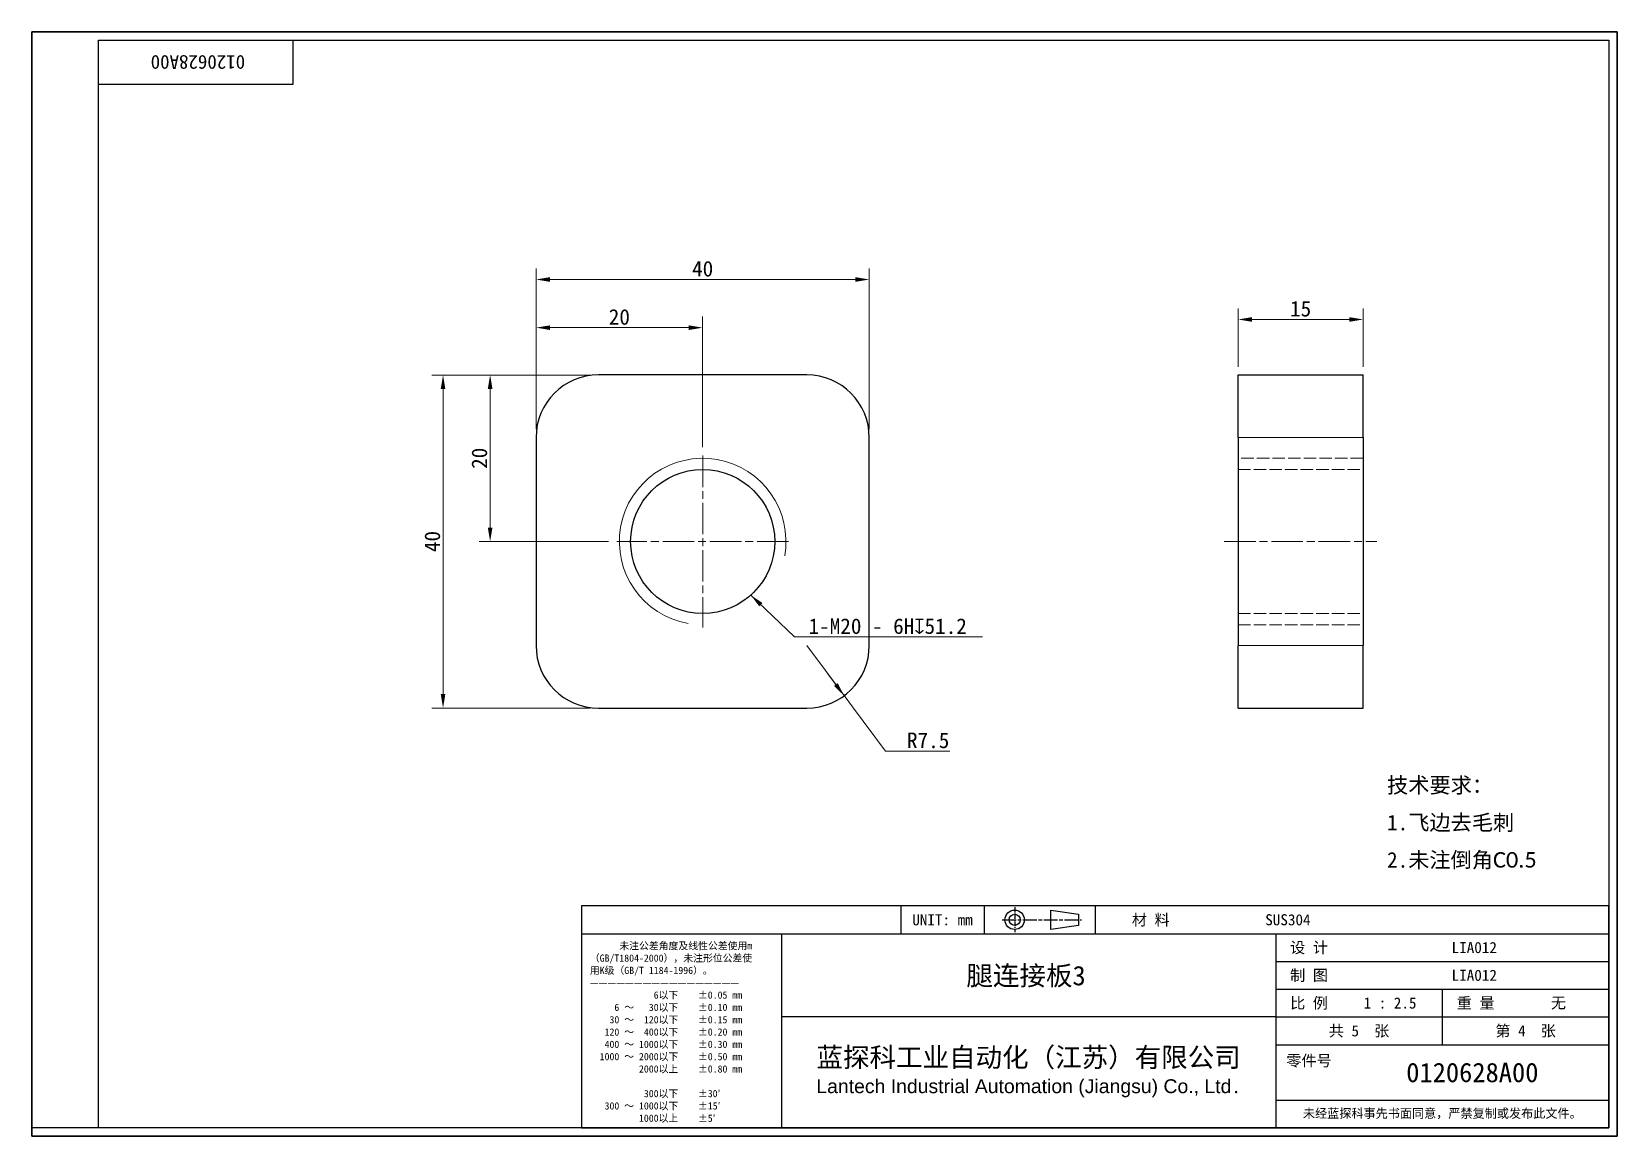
# Model space of a CAD drawing. Header units: millimetres. Extents: x 4 to 194, y 4 to 136.
import ezdxf
from ezdxf.enums import TextEntityAlignment as Align

# ---------------------------------------------------------------- set-up
doc = ezdxf.new("R2010")
doc.units = ezdxf.units.MM
doc.header["$LTSCALE"] = 0.666667
doc.linetypes.add('CHAIN', pattern=[0.3543, 0.2362, -0.0295, 0.0591, -0.0295])
doc.linetypes.add('DASHED', pattern=[0.2067, 0.1654, -0.0413])
for name, color, linetype, lineweight in [('1', 7, 'Continuous', 18), ('可见 (ISO)', 7, 'Continuous', 25), ('可见窄的 (ISO)', 7, 'Continuous', 18), ('图框 (ISO)', 7, 'Continuous', 35), ('标题 (ISO)', 7, 'Continuous', 25)]:
    doc.layers.add(name, color=color, linetype=linetype, lineweight=lineweight)
for name, color, linetype, lineweight, true_color in [('中心标记 (ISO)', 1, 'CHAIN', 18, 0xff0000), ('中心线 (ISO)', 1, 'CHAIN', 18, 0xff0000), ('尺寸 (ISO)', 7, 'Continuous', 18, 0x008000), ('符号 (ISO)', 7, 'Continuous', 18, 0x008000), ('隐藏 (ISO)', 5, 'DASHED', 18, 0x0000ff)]:
    doc.layers.add(name, color=color, linetype=linetype, lineweight=lineweight, true_color=true_color)
doc.styles.add('文本样式164', font='SimSun.ttf')
doc.styles.add('文本样式165', font='SimSun.ttf')
doc.styles.add('文本样式74', font='SimSun.ttf')
doc.styles.add('最新国标', font='simfang.ttf')
doc.styles.add('注释文本 (ISO)', font='simfang.ttf')
doc.dimstyles.new('默认 (GB)', dxfattribs={"dimscale": 0.666667, "dimtxt": 2.8, "dimasz": 2.5, "dimexe": 2, "dimexo": 1.5, "dimgap": 0.5, "dimtad": 1, "dimtoh": 1, "dimdsep": 46, "dimtxsty": '最新国标', "dimcen": 0.09, "dimdle": 10, "dimclrd": 256, "dimclre": 256, "dimclrt": 256, "dimaunit": 1, "dimadec": 3, "dimazin": 2, "dimtfac": 0.535714, "dimtdec": 3, "dimtmove": 0, "dimatfit": 3, "dimfxl": 0, "dimtolj": 1, "dimlwd": -1, "dimlwe": -1, "dimarcsym": 0})
doc.dimstyles.new('默认 (GB)$7', dxfattribs={"dimscale": 0.666667, "dimtxt": 2.8, "dimasz": 2.5, "dimexe": 2, "dimexo": 1.5, "dimgap": 0.5, "dimtad": 1, "dimtoh": 1, "dimdsep": 46, "dimtxsty": '最新国标', "dimcen": 0.09, "dimdle": 10, "dimclrd": 256, "dimclre": 256, "dimclrt": 256, "dimaunit": 1, "dimadec": 3, "dimazin": 2, "dimtfac": 0.535714, "dimtdec": 3, "dimtmove": 0, "dimatfit": 3, "dimfxl": 0, "dimtolj": 1, "dimlwd": -1, "dimlwe": -1, "dimarcsym": 0})

# ---------------------------------------------------------------- blocks, each defined once
blk = doc.blocks.new('图框 最新国标')
at = {"layer": '图框 (ISO)'}
for p, q in [((6, 7), (6, 204.5)), ((6, 204.5), (291.5, 204.5)), ((291.5, 204.5), (291.5, 5.5)), ((6, 7), (6, 5.5)), ((6, 7), (6, 5.5)), ((291.5, 5.5), (6, 5.5))]:
    blk.add_line(p, q, dxfattribs=at)
at = {"layer": '图框 (ISO)', "color": 7, "linetype": 'Continuous', "lineweight": 25}
for p, q in [((18, 203), (290, 203)), ((18, 7), (18, 203)), ((18, 203), (290, 203)), ((53, 203), (53, 195)), ((290, 203), (290, 7)), ((290, 203), (290, 7)), ((53, 195), (18, 195)), ((290, 7), (6, 7)), ((290, 7), (18, 7))]:
    blk.add_line(p, q, dxfattribs=at)
at = {"layer": '图框 (ISO)', "style": '文本样式74'}
blk.add_attdef('零件代号_001', (44.43, 200.25), '', height=2.5, rotation=180, dxfattribs=at)
blk = doc.blocks.new('标题栏 最新国标')
at = {"layer": '标题 (ISO)'}
for p, q in [((381.98, -183.84), (196.98, -183.84)), ((196.98, -183.84), (196.98, -223.84)), ((254.48, -183.84), (254.48, -188.84)), ((269.48, -183.84), (269.48, -188.84)), ((281.48, -188.09), (281.48, -184.59)), ((281.48, -184.59), (286.48, -185.34)), ((286.48, -185.34), (286.48, -187.34)), ((289.48, -183.84), (289.48, -188.84)), ((381.98, -223.84), (381.98, -183.84)), ((383.48, -183.84), (383.48, -225.34)), ((286.48, -187.34), (281.48, -188.09)), ((196.98, -188.84), (381.98, -188.84)), ((232.98, -188.84), (232.98, -223.84)), ((321.98, -188.84), (321.98, -223.84)), ((321.98, -193.84), (381.98, -193.84)), ((321.98, -198.84), (381.98, -198.84)), ((351.98, -198.84), (351.98, -208.84)), ((321.98, -203.84), (232.98, -203.84)), ((321.98, -203.84), (381.98, -203.84)), ((321.98, -208.84), (381.98, -208.84)), ((321.98, -218.84), (381.98, -218.84)), ((196.98, -223.84), (381.98, -223.84)), ((383.48, -225.34), (196.98, -225.34))]:
    blk.add_line(p, q, dxfattribs=at)
at = {"layer": '标题 (ISO)', "linetype": 'CHAIN', "ltscale": 5.000333}
blk.add_line((274.98, -184.09), (274.98, -188.59), dxfattribs=at)
at = {"layer": '标题 (ISO)', "linetype": 'CHAIN', "ltscale": 15.834605}
blk.add_line((272.73, -186.34), (286.98, -186.34), dxfattribs=at)
at = {"layer": '标题 (ISO)'}
for radius in [1.75, 1]:
    blk.add_circle((274.98, -186.34), radius, dxfattribs=at)
at = {"layer": '1', "style": '文本样式164'}
for s, p in [('UNIT: mm', (261.98, -186.34)), ('材 料', (299.48, -186.34)), ('设 计', (327.98, -191.34)), ('制 图', (327.98, -196.34)), ('比 例', (327.98, -201.34)), ('重 量', (357.98, -201.34)), ('共 5  张', (336.98, -206.34)), ('第 4  张', (366.98, -206.34))]:
    blk.add_text(s, height=2, dxfattribs=at).set_placement(p, align=Align.MIDDLE_CENTER)
at = {"layer": '标题 (ISO)', "style": '注释文本 (ISO)'}
for s, insert, char_height, attachment_point, line_spacing_factor in [('\\fSimSun|b0|i0;{\\H1.3000;      未注公差角度及线性公差使用m\\P}\\fSimSun|b0|i0;{\\H1.3000;（GB/T1804-2000），未注形位公差使\\P}\\fSimSun|b0|i0;{\\H1.3000;用K级（GB/T 1184-1996）。\\P}\\fSimSun|b0|i0;{\\H1.3000;—————————————————\\P}\\fSimSun|b0|i0;{\\H1.3000;             6以下    ±0.05 mm\\P}\\fSimSun|b0|i0;{\\H1.3000;     6 ～   30以下    ±0.10 mm\\P}\\fSimSun|b0|i0;{\\H1.3000;    30 ～  120以下    ±0.15 mm\\P}\\fSimSun|b0|i0;{\\H1.3000;   120 ～  400以下    ±0.20 mm\\P}\\fSimSun|b0|i0;{\\H1.3000;   400 ～ 1000以下    ±0.30 mm\\P}\\fSimSun|b0|i0;{\\H1.3000;  1000 ～ 2000以下    ±0.50 mm\\P}\\fSimSun|b0|i0;{\\H1.3000;          2000以上    ±0.80 mm\\P}\\fSimSun|b0|i0;{\\H1.3000;\\P}\\fSimSun|b0|i0;{\\H1.3000;           300以下    ±30′\\P}\\fSimSun|b0|i0;{\\H1.3000;   300 ～ 1000以下    ±15′\\P}\\fSimSun|b0|i0;{\\H1.3000;          1000以上    ±5′}', (198.48, -206.63), 1.3, 4, 1.023913), ('{\\fMicrosoft YaHei|b0|i0|c134|p34;\\H1.75x;蓝探科工业自动化（江苏）有限公司\\P\\fArial|b0|i0|c0|p34;\\H0.71429x;Lantech Industrial Automation (Jiangsu) Co., Ltd\\fFangSong|b0|i0|c134|p49;.\\H1.15195x; }', (277.48, -213.84), 2, 5, 0.978695)]:
    blk.add_mtext(s, dxfattribs=dict(at, insert=insert, char_height=char_height, attachment_point=attachment_point, line_spacing_factor=line_spacing_factor))
at = {"layer": '标题 (ISO)', "attachment_point": 5, "style": '注释文本 (ISO)'}
for s, insert, char_height in [('\\fFangSong|b0|i0;零件号', (327.98, -211.84), 2), ('\\fSimSun|b0|i0;{\\H1.6000;未经蓝探科事先书面同意，严禁复制或发布此文件。}', (351.98, -221.34), 1.6)]:
    blk.add_mtext(s, dxfattribs=dict(at, insert=insert, char_height=char_height))
at = {"layer": '标题 (ISO)'}
for tag, p, height, style in [('材料_001', (320.09, -187.33), 2, '注释文本 (ISO)'), ('设计人_001', (353.65, -192.33), 2, '注释文本 (ISO)'), ('库存编号_001', (266.29, -198.14), 3.5, '文本样式165'), ('设计人_001', (353.65, -197.33), 2, '注释文本 (ISO)'), ('视图比例_001', (337.8, -202.33), 2, '注释文本 (ISO)'), ('质量\\P3;_001', (371.53, -202.3), 2, '注释文本 (ISO)'), ('零件代号_001', (345.48, -215.59), 3.5, '文本样式165')]:
    blk.add_attdef(tag, p, '', height=height, dxfattribs=dict(at, style=style))
blk = doc.blocks.new('*D5')
at = {"layer": 'Defpoints', "color": 0, "transparency": 16777216}
for p in [(84.54, 100.79), (64.54, 87.6), (84.54, 85.42)]:
    blk.add_point(p, dxfattribs=at)
at = {"layer": '尺寸 (ISO)', "color": 116, "true_color": 0x00803f, "transparency": 16777216}
for p, q in [((64.54, 88.6), (64.54, 102.12)), ((84.54, 86.42), (84.54, 102.12)), ((66.21, 100.79), (82.88, 100.79))]:
    blk.add_line(p, q, dxfattribs=at)
for points in [[(66.21, 101.06), (66.21, 100.51), (64.54, 100.79)], [(82.88, 101.06), (82.88, 100.51), (84.54, 100.79)]]:
    blk.add_solid(points, dxfattribs=at)
at = {"layer": '尺寸 (ISO)', "transparency": 16777216, "insert": (74.54, 102.06), "char_height": 1.867, "attachment_point": 5, "style": '最新国标'}
blk.add_mtext('\\A1;20', dxfattribs=at)
blk = doc.blocks.new('*D6')
at = {"layer": 'Defpoints', "color": 0, "transparency": 16777216}
for p in [(72.04, 95.1), (59.03, 75.1), (74.23, 75.1)]:
    blk.add_point(p, dxfattribs=at)
at = {"layer": '尺寸 (ISO)', "color": 116, "true_color": 0x00803f, "transparency": 16777216}
for p, q in [((71.04, 95.1), (57.7, 95.1)), ((59.03, 93.44), (59.03, 76.77)), ((73.23, 75.1), (57.7, 75.1))]:
    blk.add_line(p, q, dxfattribs=at)
for points in [[(58.75, 93.44), (59.31, 93.44), (59.03, 95.1)], [(58.75, 76.77), (59.31, 76.77), (59.03, 75.1)]]:
    blk.add_solid(points, dxfattribs=at)
at = {"layer": '尺寸 (ISO)', "transparency": 16777216, "insert": (57.75, 85.1), "char_height": 1.867, "attachment_point": 5, "rotation": 90, "style": '最新国标'}
blk.add_mtext('\\A1;20', dxfattribs=at)
blk = doc.blocks.new('*D7')
at = {"layer": 'Defpoints', "color": 0, "transparency": 16777216}
for p in [(104.54, 106.57), (64.54, 87.6), (104.54, 87.6)]:
    blk.add_point(p, dxfattribs=at)
at = {"layer": '尺寸 (ISO)', "color": 116, "true_color": 0x00803f, "transparency": 16777216}
for p, q in [((64.54, 88.6), (64.54, 107.9)), ((104.54, 88.6), (104.54, 107.9)), ((66.21, 106.57), (102.88, 106.57))]:
    blk.add_line(p, q, dxfattribs=at)
for points in [[(66.21, 106.85), (66.21, 106.29), (64.54, 106.57)], [(102.88, 106.85), (102.88, 106.29), (104.54, 106.57)]]:
    blk.add_solid(points, dxfattribs=at)
at = {"layer": '尺寸 (ISO)', "transparency": 16777216, "insert": (84.54, 107.85), "char_height": 1.867, "attachment_point": 5, "style": '最新国标'}
blk.add_mtext('\\A1;40', dxfattribs=at)
blk = doc.blocks.new('*D8')
at = {"layer": 'Defpoints', "color": 0, "transparency": 16777216}
for p in [(72.04, 95.1), (53.38, 55.1), (72.04, 55.1)]:
    blk.add_point(p, dxfattribs=at)
at = {"layer": '尺寸 (ISO)', "color": 116, "true_color": 0x00803f, "transparency": 16777216}
for p, q in [((71.04, 95.1), (52.04, 95.1)), ((53.38, 93.44), (53.38, 56.77)), ((71.04, 55.1), (52.04, 55.1))]:
    blk.add_line(p, q, dxfattribs=at)
for points in [[(53.1, 93.44), (53.65, 93.44), (53.38, 95.1)], [(53.1, 56.77), (53.65, 56.77), (53.38, 55.1)]]:
    blk.add_solid(points, dxfattribs=at)
at = {"layer": '尺寸 (ISO)', "transparency": 16777216, "insert": (52.1, 75.1), "char_height": 1.867, "attachment_point": 5, "rotation": 90, "style": '最新国标'}
blk.add_mtext('\\A1;40', dxfattribs=at)
blk = doc.blocks.new('*D9')
at = {"layer": 'Defpoints', "color": 0, "transparency": 16777216}
for p in [(97.04, 62.6), (101.52, 56.59)]:
    blk.add_point(p, dxfattribs=at)
at = {"layer": '尺寸 (ISO)', "color": 116, "true_color": 0x00803f, "transparency": 16777216}
for p, q in [((97.04, 62.6), (101.52, 56.59)), ((100.53, 57.92), (99.53, 59.26)), ((101.52, 56.59), (102.52, 55.25)), ((106.48, 49.93), (102.52, 55.25)), ((114.21, 49.93), (106.48, 49.93))]:
    blk.add_line(p, q, dxfattribs=at)
blk.add_solid([(100.75, 58.09), (100.3, 57.76), (101.52, 56.59)], dxfattribs=at)
at = {"layer": '尺寸 (ISO)', "transparency": 16777216, "insert": (111.61, 51.21), "char_height": 1.867, "attachment_point": 5, "style": '最新国标'}
blk.add_mtext('\\A1;R7.5', dxfattribs=at)
blk = doc.blocks.new('*D10')
at = {"layer": 'Defpoints', "color": 0, "transparency": 16777216}
for p in [(163.82, 101.77), (148.82, 95.1), (163.82, 95.1)]:
    blk.add_point(p, dxfattribs=at)
at = {"layer": '尺寸 (ISO)', "color": 116, "true_color": 0x00803f, "transparency": 16777216}
for p, q in [((148.82, 96.1), (148.82, 103.1)), ((163.82, 96.1), (163.82, 103.1)), ((150.49, 101.77), (162.15, 101.77))]:
    blk.add_line(p, q, dxfattribs=at)
for points in [[(150.49, 102.05), (150.49, 101.49), (148.82, 101.77)], [(162.15, 102.05), (162.15, 101.49), (163.82, 101.77)]]:
    blk.add_solid(points, dxfattribs=at)
at = {"layer": '尺寸 (ISO)', "transparency": 16777216, "insert": (156.32, 103.05), "char_height": 1.867, "attachment_point": 5, "style": '最新国标'}
blk.add_mtext('\\A1;15', dxfattribs=at)

msp = doc.modelspace()

# ---------------------------------------------------------------- linework, layer by layer
at = {"layer": '中心标记 (ISO)', "ltscale": 23.990969}
for p, q in [((84.5426, 85.4163), (84.5426, 64.7889)), ((94.8563, 75.1026), (74.229, 75.1026))]:
    msp.add_line(p, q, dxfattribs=at)
at = {"layer": '中心线 (ISO)', "ltscale": 23.990969}
msp.add_line((147.1525, 75.1026), (165.4858, 75.1026), dxfattribs=at)
at = {"layer": '可见 (ISO)'}
for p, q in [((97.0426, 95.1026), (72.0426, 95.1026)), ((148.8191, 87.6026), (148.8191, 95.1026)), ((148.8191, 95.1026), (163.8191, 95.1026)), ((163.8191, 87.6026), (163.8191, 95.1026)), ((64.5426, 87.6026), (64.5426, 62.6026)), ((104.5426, 62.6026), (104.5426, 87.6026)), ((148.8191, 87.6026), (148.8191, 62.6026)), ((163.8191, 87.6026), (163.8191, 62.6026)), ((148.8191, 55.1026), (148.8191, 62.6026)), ((163.8191, 55.1026), (163.8191, 62.6026)), ((72.0426, 55.1026), (97.0426, 55.1026)), ((148.8191, 55.1026), (163.8191, 55.1026))]:
    msp.add_line(p, q, dxfattribs=at)
msp.add_circle((84.5426, 75.1026), 8.647, dxfattribs=at)
for centre, start, end in [((72.0426, 87.6026), 90, 180), ((97.0426, 87.6026), 0, 90), ((72.0426, 62.6026), 180, 270), ((97.0426, 62.6026), 270, 0)]:
    msp.add_arc(centre, 7.5, start, end, dxfattribs=at)
at = {"layer": '可见窄的 (ISO)'}
for p, q in [((148.8191, 87.6026), (163.8191, 87.6026)), ((148.8191, 62.6026), (163.8191, 62.6026))]:
    msp.add_line(p, q, dxfattribs=at)
msp.add_arc((84.5426, 75.1026), 10, 350, 260, dxfattribs=at)
at = {"layer": '隐藏 (ISO)', "ltscale": 13.606676}
for p, q in [((163.8191, 85.1026), (148.8191, 85.1026)), ((148.8191, 83.7496), (163.8191, 83.7496)), ((148.8191, 66.4556), (163.8191, 66.4556)), ((148.8191, 65.1026), (163.8191, 65.1026))]:
    msp.add_line(p, q, dxfattribs=at)

# ---------------------------------------------------------------- block references
at = {"xscale": 0.6666666666666666, "yscale": 0.6666666666666666, "zscale": 0.6666666666666666}
msp.add_blockref('图框 最新国标', (0, 0), dxfattribs=at).add_auto_attribs({'零件代号_001': '0120628A00'})
ref = msp.add_blockref('标题栏 最新国标', (-61.3217, 153.8962), dxfattribs=dict(xscale=0.6666666666666666, yscale=0.6666666666666666, zscale=0.6666666666666666))
ref.add_attrib('零件代号_001', '0120628A00', (168.9972, 10.1667), dxfattribs={"layer": '标题 (ISO)', "height": 2.33333, "style": '文本样式165'})
ref.add_attrib('库存编号_001', '腿连接板3', (116.2039, 21.8007), dxfattribs={"layer": '标题 (ISO)', "height": 2.33333, "style": '文本样式165'})
ref.add_attrib('质量\\P3;_001', '无', (186.3619, 19.0267), dxfattribs={"layer": '标题 (ISO)', "height": 1.3333, "style": '注释文本 (ISO)'})
ref.add_attrib('视图比例_001', '1 : 2.5', (163.8781, 19.0114), dxfattribs={"layer": '标题 (ISO)', "height": 1.33333, "style": '注释文本 (ISO)'})
ref.add_attrib('设计人_001', 'LIA012', (174.4457, 25.6743), dxfattribs={"layer": '标题 (ISO)', "height": 1.33333, "style": '注释文本 (ISO)'})
ref.add_attrib('设计人_001', 'LIA012', (174.4457, 22.341), dxfattribs={"layer": '标题 (ISO)', "height": 1.33333, "style": '注释文本 (ISO)'})
ref.add_attrib('材料_001', 'SUS304', (152.0743, 29.0076), dxfattribs={"layer": '标题 (ISO)', "height": 1.33333, "style": '注释文本 (ISO)'})

# ---------------------------------------------------------------- texts
at = {"layer": '符号 (ISO)', "char_height": 1.866667}
for s, insert, width, attachment_point, line_spacing_factor, style in [('1-M20 - 6H\\fAIGDT|b0|i0;{\\H1.8667;x}\\fFangSong|b0|i0;{\\H1.8667;51.2}', (97.2513, 63.974), 21.955754, 7, 0.49, '最新国标'), ('\\fFangSong|b0|i0;{\\H1.8667;技术要求：\\P}\\fFangSong|b0|i0;{\\H1.8667;1.飞边去毛刺\\P}\\fFangSong|b0|i0;{\\H1.8667;2.未注倒角}\\fCalibri|b0|i0;{\\H1.8667;C0.5\\P}', (166.6944, 41.2418), 19.264228, 4, 1.441304, '注释文本 (ISO)')]:
    msp.add_mtext(s, dxfattribs=dict(at, insert=insert, width=width, attachment_point=attachment_point, line_spacing_factor=line_spacing_factor, style=style))

# ---------------------------------------------------------------- dimensions: what is measured, and where the dimension line sits
at = {"layer": '尺寸 (ISO)', "color": 116, "true_color": 0x00803f}
for base, p1, p2, angle, picture, middle in [((104.5426, 106.5686), (64.5426, 87.6026), (104.5426, 87.6026), 180, '*D7', (84.5426, 106.5686)), ((84.5426, 100.7857), (64.5426, 87.6026), (84.5426, 85.4163), 180, '*D5', (74.5426, 100.7857)), ((163.8191, 101.7693), (148.8191, 95.1026), (163.8191, 95.1026), 180, '*D10', (156.3191, 101.7693)), ((53.376, 55.1026), (72.0426, 95.1026), (72.0426, 55.1026), 90, '*D8', (53.376, 75.1026)), ((59.0297, 75.1026), (72.0426, 95.1026), (74.229, 75.1026), 90, '*D6', (59.0297, 85.1026))]:
    dim = msp.add_linear_dim(base=base, p1=p1, p2=p2, angle=angle, dimstyle='默认 (GB)', override={"dimgap": 0.5, "dimtoh": 0, "dimdec": 2, "dimtol": 0, "dimlim": 0, "dimtp": 0, "dimtm": 0, "dimtdec": 3, "dimtofl": 0, "dimatfit": 1}, dxfattribs=at)
    dim.commit()
    dim.dimension.update_dxf_attribs({"geometry": picture, "text_midpoint": middle, "dimtype": 160})
dim = msp.add_radius_dim(center=(97.0426, 62.6026), mpoint=(101.5234, 56.5882), dimstyle='默认 (GB)', override={"dimgap": 0.5, "dimtih": 1, "dimdec": 2, "dimlfac": 1, "dimcen": 0, "dimtol": 0, "dimlim": 0, "dimtp": 0, "dimtm": 0, "dimtdec": 3}, dxfattribs=at)
dim.commit()
dim.dimension.update_dxf_attribs({"geometry": '*D9', "text_midpoint": (111.6117, 49.9298), "dimtype": 164})

# ---------------------------------------------------------------- leaders
at = {"layer": '符号 (ISO)', "annotation_type": 0, "has_hookline": 1, "hookline_direction": 0, "text_width": 20.8731}
msp.add_leader([(90.3167, 68.6659), (95.5846, 63.6628), (97.2513, 63.6628)], dimstyle='默认 (GB)$7', override={"dimgap": 0, "dimtad": 1}, dxfattribs=at)

doc.saveas('drawing.dxf')
